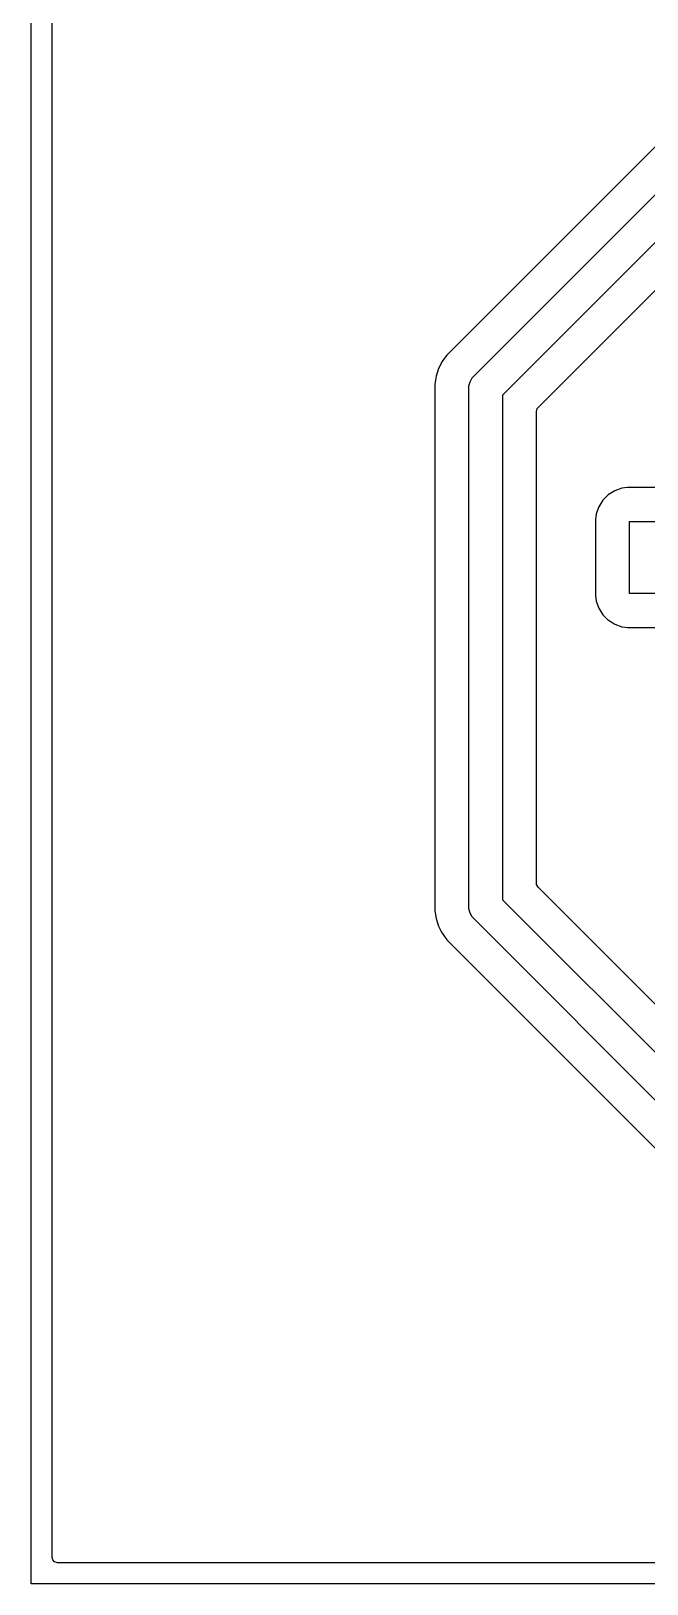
# Model space of a CAD drawing. Extents: x 126.5 to 192.5, y -143 to -86.
# Drawn here: x 126.5 to 141.06, y -143 to -106.31 of the extents above; entities that cross this region are included whole.
import ezdxf

# ---------------------------------------------------------------- set-up
doc = ezdxf.new("R2010")
doc.units = 0
doc.layers.add('BLACK', color=7, linetype='CONTINUOUS')

msp = doc.modelspace()

# ---------------------------------------------------------------- linework, layer by layer
at = {"layer": 'BLACK', "linetype": 'CONTINUOUS'}
for p, q in [((126.5, -143), (126.5, -86)), ((127.0005, -114.655513), (127.0005, -86.6245)), ((143.797923, -106.504312), (136.33431, -113.967925)), ((136.967157, -114.467157), (144.297157, -107.137158)), ((144.745685, -107.82), (137.65, -114.915685)), ((138.486819, -115.210945), (145.040945, -108.656819)), ((136.256086, -114.075592), (136.223242, -114.120796)), ((136.256087, -114.075591), (136.256086, -114.075591)), ((136.256086, -114.075591), (136.256086, -114.075592)), ((136.301393, -114.013231), (136.256087, -114.075591)), ((136.33431, -113.967925), (136.301393, -114.013231)), ((136.137454, -114.289163), (136.079059, -114.468881)), ((136.223242, -114.120796), (136.137454, -114.289163)), ((127.0005, -142.3755), (127.0005, -114.655513)), ((136.079059, -114.468881), (136.0495, -114.655513)), ((136.0495, -114.655513), (136.0495, -127.094486)), ((136.85, -114.75), (136.853422, -114.69779)), ((136.85, -127), (136.85, -114.75)), ((136.853422, -114.69779), (136.880448, -114.596927)), ((136.880448, -114.596926), (136.932659, -114.506495)), ((136.880448, -114.596927), (136.880448, -114.596926)), ((136.932659, -114.506495), (136.967157, -114.467157)), ((137.65, -114.915685), (137.65, -126.834314)), ((138.4505, -115.298626), (138.470185, -115.231587)), ((138.4505, -126.451374), (138.4505, -115.298626)), ((138.470185, -115.231587), (138.486819, -115.210945)), ((140.147737, -117.270184), (140.020184, -117.397737)), ((140.300476, -117.174211), (140.147737, -117.270184)), ((140.470745, -117.114631), (140.300476, -117.174211)), ((140.47075, -117.11463), (140.470745, -117.114631)), ((140.605039, -117.0995), (140.47075, -117.11463)), ((140.605046, -117.0995), (140.605039, -117.0995)), ((142.394954, -117.0995), (140.605046, -117.0995)), ((139.86463, -117.72075), (139.8495, -117.855039)), ((139.864631, -117.720745), (139.86463, -117.72075)), ((139.924211, -117.550476), (139.864631, -117.720745)), ((140.020184, -117.397737), (139.924211, -117.550476)), ((139.8495, -117.855039), (139.8495, -119.64496)), ((140.65, -119.6), (140.65, -117.9)), ((140.65, -117.9), (142.35, -117.9)), ((139.8495, -119.64496), (139.86463, -119.779249)), ((139.86463, -119.779249), (139.864631, -119.779254)), ((139.864631, -119.779254), (139.924211, -119.949523)), ((139.924211, -119.949523), (140.020184, -120.102262)), ((142.35, -119.6), (140.65, -119.6)), ((140.020184, -120.102262), (140.147738, -120.229816)), ((140.147738, -120.229816), (140.152952, -120.233092)), ((140.152952, -120.233092), (140.25512, -120.297289)), ((140.25512, -120.297289), (140.300478, -120.325789)), ((140.300478, -120.325789), (140.470745, -120.385368)), ((140.470745, -120.385368), (140.47075, -120.385369)), ((140.47075, -120.385369), (140.544747, -120.393706)), ((140.544747, -120.393706), (140.60504, -120.400499)), ((140.60504, -120.400499), (140.605043, -120.4005)), ((140.605043, -120.4005), (140.605046, -120.4005)), ((140.605046, -120.4005), (142.394957, -120.4005)), ((138.453334, -126.477732), (138.4505, -126.451374)), ((138.486819, -126.539055), (138.453334, -126.477732)), ((149.210945, -137.263181), (138.486819, -126.539055)), ((137.65, -126.834314), (148.915686, -138.1)), ((136.0495, -127.094486), (136.079059, -127.281118)), ((136.079059, -127.281118), (136.137454, -127.460836)), ((136.853422, -127.05221), (136.85, -127)), ((136.880448, -127.153074), (136.853422, -127.05221)), ((136.932659, -127.243505), (136.880448, -127.153074)), ((136.967157, -127.282843), (136.932659, -127.243505)), ((148.467157, -138.782843), (136.967157, -127.282843)), ((136.137454, -127.460836), (136.191751, -127.567398)), ((136.191751, -127.567398), (136.22324, -127.629199)), ((136.22324, -127.629199), (136.33431, -127.782074)), ((136.33431, -127.782074), (147.967926, -139.41569)), ((127.011706, -142.427011), (127.0005, -142.3755)), ((127.057461, -142.479815), (127.011706, -142.427011)), ((127.1245, -142.4995), (127.057461, -142.479815)), ((191.8755, -142.4995), (127.1245, -142.4995)), ((192.5, -143), (126.5, -143))]:
    msp.add_line(p, q, dxfattribs=at)

doc.saveas('drawing.dxf')
